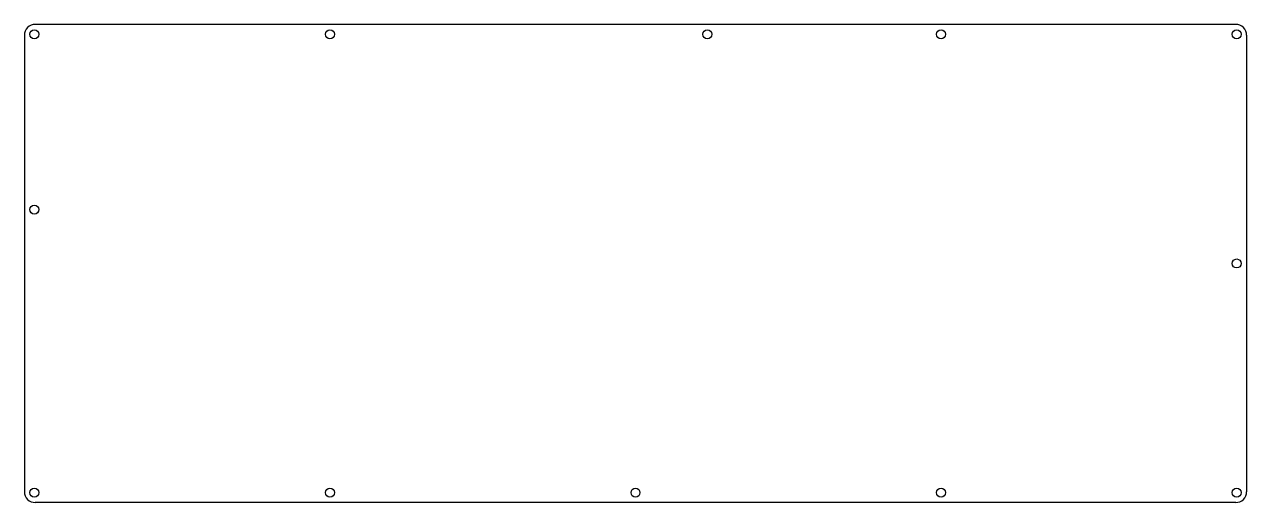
# Model space of a CAD drawing. Extents: x 0.024 to 0.363, y 0.017 to 0.15.
import ezdxf

# ---------------------------------------------------------------- set-up
doc = ezdxf.new("R2010")
doc.units = 0
doc.layers.add('VISIBLE', color=7, linetype='CONTINUOUS')

msp = doc.modelspace()

# ---------------------------------------------------------------- linework, layer by layer
at = {"layer": 'VISIBLE'}
for p, q in [((0.3605, 0.14997), (0.0265, 0.14997)), ((0.0235, 0.14697), (0.0235, 0.01997)), ((0.3635, 0.14697), (0.3635, 0.01997)), ((0.3605, 0.01697), (0.0265, 0.01697))]:
    msp.add_line(p, q, dxfattribs=at)
for centre in [(0.02625, 0.14722), (0.1085, 0.14722), (0.2135, 0.14722), (0.2785, 0.14722), (0.36075, 0.14722), (0.02625, 0.09847), (0.36075, 0.08347), (0.02625, 0.01972), (0.1085, 0.01972), (0.1935, 0.01972), (0.2785, 0.01972), (0.36075, 0.01972)]:
    msp.add_circle(centre, 0.00125, dxfattribs=at)
for centre, start, end in [((0.0265, 0.14697), 90, 180), ((0.3605, 0.14697), 0, 90), ((0.0265, 0.01997), 180, 270), ((0.3605, 0.01997), 270, 0)]:
    msp.add_arc(centre, 0.003, start, end, dxfattribs=at)

doc.saveas('drawing.dxf')
